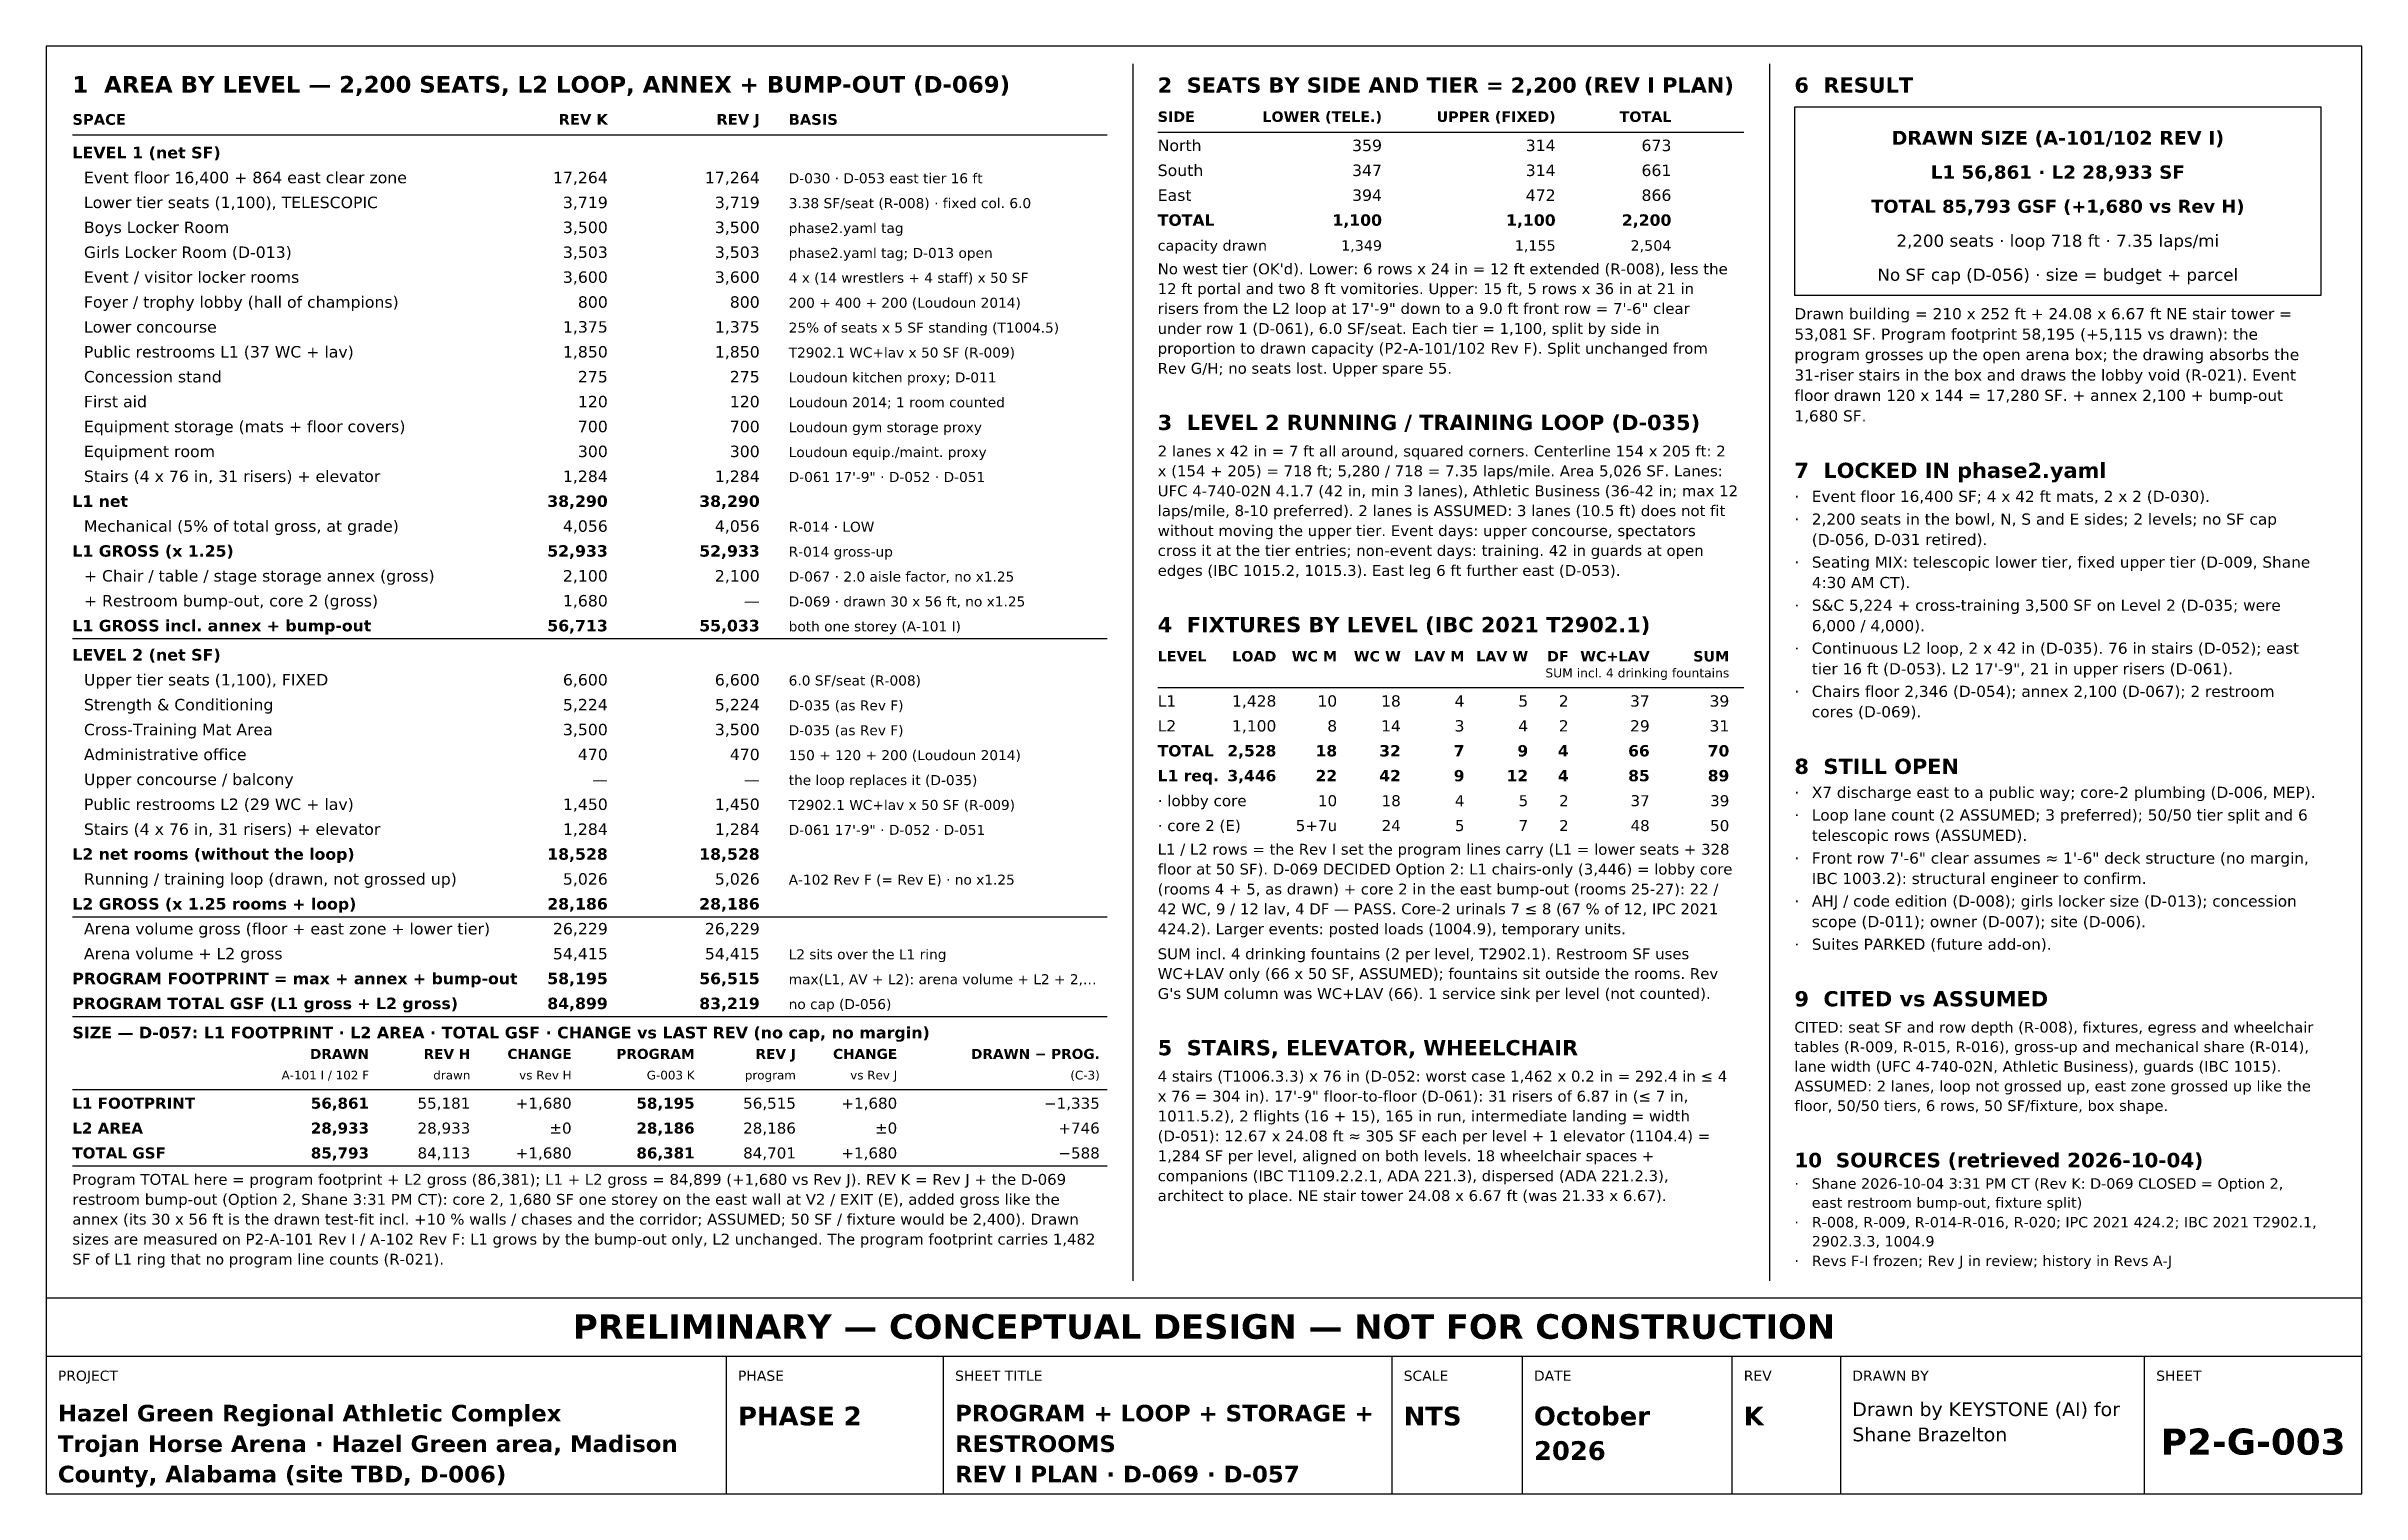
# Model space of a CAD drawing. Header units: inches. Extents: x 0.5 to 16.5, y 0.5 to 10.5.
import ezdxf
from ezdxf.enums import TextEntityAlignment as Align

# ---------------------------------------------------------------- set-up
doc = ezdxf.new("R2010")
doc.units = ezdxf.units.IN
doc.header["$MEASUREMENT"] = 0
for name, color, linetype in [('A-ANNO-TABL', 7, 'Continuous'), ('A-ANNO-TEXT', 7, 'Continuous'), ('G-ANNO-TTLB', 7, 'Continuous')]:
    doc.layers.add(name, color=color, linetype=linetype)
doc.styles.add('KS-BOLD', font='DejaVuSans-Bold.ttf')
doc.styles.add('KS-REG', font='DejaVuSans.ttf')

msp = doc.modelspace()

# ---------------------------------------------------------------- linework, layer by layer
at = {"layer": 'A-ANNO-TABL'}
for p, q in [((0.68, 9.888), (7.83, 9.888)), ((8.18, 9.908), (12.23, 9.908)), ((0.68, 6.408), (7.83, 6.408)), ((8.18, 6.07), (12.23, 6.07)), ((0.68, 4.486), (7.83, 4.486)), ((0.68, 3.798), (7.83, 3.798)), ((0.68, 3.292), (7.83, 3.292)), ((0.68, 2.766), (7.83, 2.766))]:
    msp.add_line(p, q, dxfattribs=at)
at = {"layer": 'A-ANNO-TEXT'}
for p, q in [((8.01, 1.97), (8.01, 10.38)), ((12.41, 1.97), (12.41, 10.38))]:
    msp.add_line(p, q, dxfattribs=at)
msp.add_lwpolyline([(12.58, 8.78), (16.22, 8.78), (16.22, 10.08), (12.58, 10.08)], close=True, dxfattribs=at)
at = {"layer": 'G-ANNO-TTLB'}
for p, q in [((0.5, 1.45), (16.5, 1.45)), ((5.2, 0.5), (5.2, 1.45)), ((6.7, 0.5), (6.7, 1.45)), ((9.8, 0.5), (9.8, 1.45)), ((10.7, 0.5), (10.7, 1.45)), ((12.15, 0.5), (12.15, 1.45)), ((12.9, 0.5), (12.9, 1.45)), ((15, 0.5), (15, 1.45))]:
    msp.add_line(p, q, dxfattribs=at)
for points in [[(0.5, 0.5), (16.5, 0.5), (16.5, 10.5), (0.5, 10.5)], [(0.5, 1.45), (16.5, 1.45), (16.5, 1.85), (0.5, 1.85)]]:
    msp.add_lwpolyline(points, close=True, dxfattribs=at)

# ---------------------------------------------------------------- texts
at = {"layer": 'A-ANNO-TABL'}
for s, height, style, p in [('SPACE', 0.074, 'KS-BOLD', (0.68, 9.958)), ('BASIS', 0.074, 'KS-BOLD', (5.63, 9.958)), ('SIDE', 0.072, 'KS-BOLD', (8.18, 9.978)), ('LEVEL 1 (net SF)', 0.08, 'KS-BOLD', (0.68, 9.726)), ('North', 0.079, 'KS-REG', (8.18, 9.776)), ('Event floor 16,400 + 864 east clear zone', 0.079, 'KS-REG', (0.76, 9.554)), ('D-030 · D-053 east tier 16 ft', 0.069, 'KS-REG', (5.63, 9.554)), ('South', 0.079, 'KS-REG', (8.18, 9.604)), ('Lower tier seats (1,100), TELESCOPIC', 0.079, 'KS-REG', (0.76, 9.382)), ('3.38 SF/seat (R-008) · fixed col. 6.0', 0.069, 'KS-REG', (5.63, 9.382)), ('East', 0.079, 'KS-REG', (8.18, 9.432)), ('Boys Locker Room', 0.079, 'KS-REG', (0.76, 9.21)), ('phase2.yaml tag', 0.069, 'KS-REG', (5.63, 9.21)), ('TOTAL', 0.079, 'KS-BOLD', (8.18, 9.26)), ('Girls Locker Room (D-013)', 0.079, 'KS-REG', (0.76, 9.038)), ('capacity drawn', 0.072, 'KS-REG', (8.18, 9.088)), ('phase2.yaml tag; D-013 open', 0.069, 'KS-REG', (5.63, 9.038)), ('Event / visitor locker rooms', 0.079, 'KS-REG', (0.76, 8.866)), ('4 x (14 wrestlers + 4 staff) x 50 SF', 0.069, 'KS-REG', (5.63, 8.866)), ('Foyer / trophy lobby (hall of champions)', 0.079, 'KS-REG', (0.76, 8.694)), ('200 + 400 + 200 (Loudoun 2014)', 0.069, 'KS-REG', (5.63, 8.694)), ('Lower concourse', 0.079, 'KS-REG', (0.76, 8.522)), ('25% of seats x 5 SF standing (T1004.5)', 0.069, 'KS-REG', (5.63, 8.522)), ('Public restrooms L1 (37 WC + lav)', 0.079, 'KS-REG', (0.76, 8.35)), ('T2902.1 WC+lav x 50 SF (R-009)', 0.069, 'KS-REG', (5.63, 8.35)), ('Concession stand', 0.079, 'KS-REG', (0.76, 8.178)), ('Loudoun kitchen proxy; D-011', 0.069, 'KS-REG', (5.63, 8.178)), ('First aid', 0.079, 'KS-REG', (0.76, 8.006)), ('Loudoun 2014; 1 room counted', 0.069, 'KS-REG', (5.63, 8.006)), ('Equipment storage (mats + floor covers)', 0.079, 'KS-REG', (0.76, 7.834)), ('Loudoun gym storage proxy', 0.069, 'KS-REG', (5.63, 7.834)), ('Equipment room', 0.079, 'KS-REG', (0.76, 7.662)), ('Loudoun equip./maint. proxy', 0.069, 'KS-REG', (5.63, 7.662)), ('Stairs (4 x 76 in, 31 risers) + elevator', 0.079, 'KS-REG', (0.76, 7.49)), ('D-061 17\'-9" · D-052 · D-051', 0.069, 'KS-REG', (5.63, 7.49)), ('L1 net', 0.079, 'KS-BOLD', (0.68, 7.318)), ('Mechanical (5% of total gross, at grade)', 0.079, 'KS-REG', (0.76, 7.146)), ('R-014 · LOW', 0.069, 'KS-REG', (5.63, 7.146)), ('L1 GROSS (x 1.25)', 0.079, 'KS-BOLD', (0.68, 6.974)), ('R-014 gross-up', 0.069, 'KS-REG', (5.63, 6.974)), ('+ Chair / table / stage storage annex (gross)', 0.079, 'KS-REG', (0.76, 6.802)), ('D-067 · 2.0 aisle factor, no x1.25', 0.069, 'KS-REG', (5.63, 6.802)), ('+ Restroom bump-out, core 2 (gross)', 0.079, 'KS-REG', (0.76, 6.63)), ('D-069 · drawn 30 x 56 ft, no x1.25', 0.069, 'KS-REG', (5.63, 6.63)), ('L1 GROSS incl. annex + bump-out', 0.079, 'KS-BOLD', (0.68, 6.458)), ('both one storey (A-101 I)', 0.069, 'KS-REG', (5.63, 6.458)), ('LEVEL 2 (net SF)', 0.08, 'KS-BOLD', (0.68, 6.256)), ('LEVEL', 0.072, 'KS-BOLD', (8.18, 6.25)), ('Upper tier seats (1,100), FIXED', 0.079, 'KS-REG', (0.76, 6.084)), ('6.0 SF/seat (R-008)', 0.069, 'KS-REG', (5.63, 6.084)), ('Strength & Conditioning', 0.079, 'KS-REG', (0.76, 5.912)), ('D-035 (as Rev F)', 0.069, 'KS-REG', (5.63, 5.912)), ('L1', 0.078, 'KS-REG', (8.18, 5.938)), ('Cross-Training Mat Area', 0.079, 'KS-REG', (0.76, 5.74)), ('D-035 (as Rev F)', 0.069, 'KS-REG', (5.63, 5.74)), ('L2', 0.078, 'KS-REG', (8.18, 5.766)), ('Administrative office', 0.079, 'KS-REG', (0.76, 5.568)), ('150 + 120 + 200 (Loudoun 2014)', 0.069, 'KS-REG', (5.63, 5.568)), ('TOTAL', 0.078, 'KS-BOLD', (8.18, 5.594)), ('Upper concourse / balcony', 0.079, 'KS-REG', (0.76, 5.396)), ('the loop replaces it (D-035)', 0.069, 'KS-REG', (5.63, 5.396)), ('L1 req.', 0.078, 'KS-BOLD', (8.18, 5.422)), ('Public restrooms L2 (29 WC + lav)', 0.079, 'KS-REG', (0.76, 5.224)), ('T2902.1 WC+lav x 50 SF (R-009)', 0.069, 'KS-REG', (5.63, 5.224)), ('· lobby core', 0.076, 'KS-REG', (8.18, 5.25)), ('Stairs (4 x 76 in, 31 risers) + elevator', 0.079, 'KS-REG', (0.76, 5.052)), ('D-061 17\'-9" · D-052 · D-051', 0.069, 'KS-REG', (5.63, 5.052)), ('· core 2 (E)', 0.076, 'KS-REG', (8.18, 5.078)), ('L2 net rooms (without the loop)', 0.079, 'KS-BOLD', (0.68, 4.88)), ('Running / training loop (drawn, not grossed up)', 0.079, 'KS-REG', (0.76, 4.708)), ('A-102 Rev F (= Rev E) · no x1.25', 0.069, 'KS-REG', (5.63, 4.708)), ('L2 GROSS (x 1.25 rooms + loop)', 0.079, 'KS-BOLD', (0.68, 4.536)), ('Arena volume gross (floor + east zone + lower tier)', 0.079, 'KS-REG', (0.76, 4.364)), ('Arena volume + L2 gross', 0.079, 'KS-REG', (0.76, 4.192)), ('L2 sits over the L1 ring', 0.069, 'KS-REG', (5.63, 4.192)), ('PROGRAM FOOTPRINT = max + annex + bump-out', 0.079, 'KS-BOLD', (0.68, 4.02)), ('max(L1, AV + L2): arena volume + L2 + 2,…', 0.069, 'KS-REG', (5.63, 4.02)), ('PROGRAM TOTAL GSF (L1 gross + L2 gross)', 0.079, 'KS-BOLD', (0.68, 3.848)), ('no cap (D-056)', 0.069, 'KS-REG', (5.63, 3.848)), ('SIZE — D-057: L1 FOOTPRINT · L2 AREA · TOTAL GSF · CHANGE vs LAST REV (no cap, no margin)', 0.08, 'KS-BOLD', (0.68, 3.646)), ('L1 FOOTPRINT', 0.076, 'KS-BOLD', (0.68, 3.16)), ('L2 AREA', 0.076, 'KS-BOLD', (0.68, 2.988)), ('TOTAL GSF', 0.076, 'KS-BOLD', (0.68, 2.816))]:
    msp.add_text(s, height=height, dxfattribs=dict(at, style=style)).set_placement(p)
for s, height, style, p in [('REV K', 0.074, 'KS-BOLD', (4.38, 9.958)), ('REV J', 0.074, 'KS-BOLD', (5.43, 9.958)), ('LOWER (TELE.)', 0.072, 'KS-BOLD', (9.73, 9.978)), ('UPPER (FIXED)', 0.072, 'KS-BOLD', (10.93, 9.978)), ('TOTAL', 0.072, 'KS-BOLD', (11.73, 9.978)), ('359', 0.079, 'KS-REG', (9.73, 9.776)), ('314', 0.079, 'KS-REG', (10.93, 9.776)), ('673', 0.079, 'KS-REG', (11.73, 9.776)), ('17,264', 0.079, 'KS-REG', (4.38, 9.554)), ('17,264', 0.079, 'KS-REG', (5.43, 9.554)), ('347', 0.079, 'KS-REG', (9.73, 9.604)), ('314', 0.079, 'KS-REG', (10.93, 9.604)), ('661', 0.079, 'KS-REG', (11.73, 9.604)), ('3,719', 0.079, 'KS-REG', (4.38, 9.382)), ('3,719', 0.079, 'KS-REG', (5.43, 9.382)), ('394', 0.079, 'KS-REG', (9.73, 9.432)), ('472', 0.079, 'KS-REG', (10.93, 9.432)), ('866', 0.079, 'KS-REG', (11.73, 9.432)), ('3,500', 0.079, 'KS-REG', (4.38, 9.21)), ('3,500', 0.079, 'KS-REG', (5.43, 9.21)), ('1,100', 0.079, 'KS-BOLD', (9.73, 9.26)), ('1,100', 0.079, 'KS-BOLD', (10.93, 9.26)), ('2,200', 0.079, 'KS-BOLD', (11.73, 9.26)), ('1,349', 0.072, 'KS-REG', (9.73, 9.088)), ('1,155', 0.072, 'KS-REG', (10.93, 9.088)), ('2,504', 0.072, 'KS-REG', (11.73, 9.088)), ('3,503', 0.079, 'KS-REG', (4.38, 9.038)), ('3,503', 0.079, 'KS-REG', (5.43, 9.038)), ('3,600', 0.079, 'KS-REG', (4.38, 8.866)), ('3,600', 0.079, 'KS-REG', (5.43, 8.866)), ('800', 0.079, 'KS-REG', (4.38, 8.694)), ('800', 0.079, 'KS-REG', (5.43, 8.694)), ('1,375', 0.079, 'KS-REG', (4.38, 8.522)), ('1,375', 0.079, 'KS-REG', (5.43, 8.522)), ('1,850', 0.079, 'KS-REG', (4.38, 8.35)), ('1,850', 0.079, 'KS-REG', (5.43, 8.35)), ('275', 0.079, 'KS-REG', (4.38, 8.178)), ('275', 0.079, 'KS-REG', (5.43, 8.178)), ('120', 0.079, 'KS-REG', (4.38, 8.006)), ('120', 0.079, 'KS-REG', (5.43, 8.006)), ('700', 0.079, 'KS-REG', (4.38, 7.834)), ('700', 0.079, 'KS-REG', (5.43, 7.834)), ('300', 0.079, 'KS-REG', (4.38, 7.662)), ('300', 0.079, 'KS-REG', (5.43, 7.662)), ('1,284', 0.079, 'KS-REG', (4.38, 7.49)), ('1,284', 0.079, 'KS-REG', (5.43, 7.49)), ('38,290', 0.079, 'KS-BOLD', (4.38, 7.318)), ('38,290', 0.079, 'KS-BOLD', (5.43, 7.318)), ('4,056', 0.079, 'KS-REG', (4.38, 7.146)), ('4,056', 0.079, 'KS-REG', (5.43, 7.146)), ('52,933', 0.079, 'KS-BOLD', (4.38, 6.974)), ('52,933', 0.079, 'KS-BOLD', (5.43, 6.974)), ('2,100', 0.079, 'KS-REG', (4.38, 6.802)), ('2,100', 0.079, 'KS-REG', (5.43, 6.802)), ('1,680', 0.079, 'KS-REG', (4.38, 6.63)), ('—', 0.079, 'KS-REG', (5.43, 6.63)), ('56,713', 0.079, 'KS-BOLD', (4.38, 6.458)), ('55,033', 0.079, 'KS-BOLD', (5.43, 6.458)), ('LOAD', 0.072, 'KS-BOLD', (9, 6.25)), ('WC M', 0.072, 'KS-BOLD', (9.42, 6.25)), ('WC W', 0.072, 'KS-BOLD', (9.86, 6.25)), ('LAV M', 0.072, 'KS-BOLD', (10.3, 6.25)), ('LAV W', 0.072, 'KS-BOLD', (10.74, 6.25)), ('DF', 0.072, 'KS-BOLD', (11.02, 6.25)), ('WC+LAV', 0.072, 'KS-BOLD', (11.58, 6.25)), ('SUM', 0.072, 'KS-BOLD', (12.13, 6.25)), ('6,600', 0.079, 'KS-REG', (4.38, 6.084)), ('6,600', 0.079, 'KS-REG', (5.43, 6.084)), ('SUM incl. 4 drinking fountains', 0.062, 'KS-REG', (12.13, 6.14)), ('5,224', 0.079, 'KS-REG', (4.38, 5.912)), ('5,224', 0.079, 'KS-REG', (5.43, 5.912)), ('1,428', 0.078, 'KS-REG', (9, 5.938)), ('10', 0.078, 'KS-REG', (9.42, 5.938)), ('18', 0.078, 'KS-REG', (9.86, 5.938)), ('4', 0.078, 'KS-REG', (10.3, 5.938)), ('5', 0.078, 'KS-REG', (10.74, 5.938)), ('2', 0.078, 'KS-REG', (11.02, 5.938)), ('37', 0.078, 'KS-REG', (11.58, 5.938)), ('39', 0.078, 'KS-REG', (12.13, 5.938)), ('3,500', 0.079, 'KS-REG', (4.38, 5.74)), ('3,500', 0.079, 'KS-REG', (5.43, 5.74)), ('1,100', 0.078, 'KS-REG', (9, 5.766)), ('8', 0.078, 'KS-REG', (9.42, 5.766)), ('14', 0.078, 'KS-REG', (9.86, 5.766)), ('3', 0.078, 'KS-REG', (10.3, 5.766)), ('4', 0.078, 'KS-REG', (10.74, 5.766)), ('2', 0.078, 'KS-REG', (11.02, 5.766)), ('29', 0.078, 'KS-REG', (11.58, 5.766)), ('31', 0.078, 'KS-REG', (12.13, 5.766)), ('470', 0.079, 'KS-REG', (4.38, 5.568)), ('470', 0.079, 'KS-REG', (5.43, 5.568)), ('2,528', 0.078, 'KS-BOLD', (9, 5.594)), ('18', 0.078, 'KS-BOLD', (9.42, 5.594)), ('32', 0.078, 'KS-BOLD', (9.86, 5.594)), ('7', 0.078, 'KS-BOLD', (10.3, 5.594)), ('9', 0.078, 'KS-BOLD', (10.74, 5.594)), ('4', 0.078, 'KS-BOLD', (11.02, 5.594)), ('66', 0.078, 'KS-BOLD', (11.58, 5.594)), ('70', 0.078, 'KS-BOLD', (12.13, 5.594)), ('3,446', 0.078, 'KS-BOLD', (9, 5.422)), ('22', 0.078, 'KS-BOLD', (9.42, 5.422)), ('42', 0.078, 'KS-BOLD', (9.86, 5.422)), ('9', 0.078, 'KS-BOLD', (10.3, 5.422)), ('12', 0.078, 'KS-BOLD', (10.74, 5.422)), ('4', 0.078, 'KS-BOLD', (11.02, 5.422)), ('85', 0.078, 'KS-BOLD', (11.58, 5.422)), ('89', 0.078, 'KS-BOLD', (12.13, 5.422)), ('1,450', 0.079, 'KS-REG', (4.38, 5.224)), ('—', 0.079, 'KS-REG', (4.38, 5.396)), ('1,450', 0.079, 'KS-REG', (5.43, 5.224)), ('—', 0.079, 'KS-REG', (5.43, 5.396)), ('10', 0.076, 'KS-REG', (9.42, 5.25)), ('18', 0.076, 'KS-REG', (9.86, 5.25)), ('4', 0.076, 'KS-REG', (10.3, 5.25)), ('5', 0.076, 'KS-REG', (10.74, 5.25)), ('2', 0.076, 'KS-REG', (11.02, 5.25)), ('37', 0.076, 'KS-REG', (11.58, 5.25)), ('39', 0.076, 'KS-REG', (12.13, 5.25)), ('1,284', 0.079, 'KS-REG', (4.38, 5.052)), ('1,284', 0.079, 'KS-REG', (5.43, 5.052)), ('5+7u', 0.076, 'KS-REG', (9.42, 5.078)), ('24', 0.076, 'KS-REG', (9.86, 5.078)), ('5', 0.076, 'KS-REG', (10.3, 5.078)), ('7', 0.076, 'KS-REG', (10.74, 5.078)), ('2', 0.076, 'KS-REG', (11.02, 5.078)), ('48', 0.076, 'KS-REG', (11.58, 5.078)), ('50', 0.076, 'KS-REG', (12.13, 5.078)), ('18,528', 0.079, 'KS-BOLD', (4.38, 4.88)), ('18,528', 0.079, 'KS-BOLD', (5.43, 4.88)), ('5,026', 0.079, 'KS-REG', (4.38, 4.708)), ('5,026', 0.079, 'KS-REG', (5.43, 4.708)), ('28,186', 0.079, 'KS-BOLD', (4.38, 4.536)), ('28,186', 0.079, 'KS-BOLD', (5.43, 4.536)), ('26,229', 0.079, 'KS-REG', (4.38, 4.364)), ('26,229', 0.079, 'KS-REG', (5.43, 4.364)), ('54,415', 0.079, 'KS-REG', (4.38, 4.192)), ('54,415', 0.079, 'KS-REG', (5.43, 4.192)), ('58,195', 0.079, 'KS-BOLD', (4.38, 4.02)), ('56,515', 0.079, 'KS-BOLD', (5.43, 4.02)), ('84,899', 0.079, 'KS-BOLD', (4.38, 3.848)), ('83,219', 0.079, 'KS-BOLD', (5.43, 3.848)), ('DRAWN', 0.069, 'KS-BOLD', (2.73, 3.504)), ('REV H', 0.069, 'KS-BOLD', (3.43, 3.504)), ('CHANGE', 0.069, 'KS-BOLD', (4.13, 3.504)), ('PROGRAM', 0.069, 'KS-BOLD', (4.98, 3.504)), ('REV J', 0.069, 'KS-BOLD', (5.68, 3.504)), ('CHANGE', 0.069, 'KS-BOLD', (6.38, 3.504)), ('DRAWN − PROG.', 0.069, 'KS-BOLD', (7.78, 3.504)), ('A-101 I / 102 F', 0.06, 'KS-REG', (2.73, 3.362)), ('drawn', 0.06, 'KS-REG', (3.43, 3.362)), ('vs Rev H', 0.06, 'KS-REG', (4.13, 3.362)), ('G-003 K', 0.06, 'KS-REG', (4.98, 3.362)), ('program', 0.06, 'KS-REG', (5.68, 3.362)), ('vs Rev J', 0.06, 'KS-REG', (6.38, 3.362)), ('(C-3)', 0.06, 'KS-REG', (7.78, 3.362)), ('56,861', 0.076, 'KS-BOLD', (2.73, 3.16)), ('55,181', 0.076, 'KS-REG', (3.43, 3.16)), ('+1,680', 0.076, 'KS-REG', (4.13, 3.16)), ('58,195', 0.076, 'KS-BOLD', (4.98, 3.16)), ('56,515', 0.076, 'KS-REG', (5.68, 3.16)), ('+1,680', 0.076, 'KS-REG', (6.38, 3.16)), ('−1,335', 0.076, 'KS-REG', (7.78, 3.16)), ('28,933', 0.076, 'KS-BOLD', (2.73, 2.988)), ('28,933', 0.076, 'KS-REG', (3.43, 2.988)), ('±0', 0.076, 'KS-REG', (4.13, 2.988)), ('28,186', 0.076, 'KS-BOLD', (4.98, 2.988)), ('28,186', 0.076, 'KS-REG', (5.68, 2.988)), ('±0', 0.076, 'KS-REG', (6.38, 2.988)), ('+746', 0.076, 'KS-REG', (7.78, 2.988)), ('85,793', 0.076, 'KS-BOLD', (2.73, 2.816)), ('84,113', 0.076, 'KS-REG', (3.43, 2.816)), ('+1,680', 0.076, 'KS-REG', (4.13, 2.816)), ('86,381', 0.076, 'KS-BOLD', (4.98, 2.816)), ('84,701', 0.076, 'KS-REG', (5.68, 2.816)), ('+1,680', 0.076, 'KS-REG', (6.38, 2.816)), ('−588', 0.076, 'KS-REG', (7.78, 2.816))]:
    msp.add_text(s, height=height, dxfattribs=dict(at, style=style)).set_placement(p, align=Align.RIGHT)
at = {"layer": 'A-ANNO-TEXT'}
for s, height, style, p in [('1  AREA BY LEVEL — 2,200 SEATS, L2 LOOP, ANNEX + BUMP-OUT (D-069)', 0.115, 'KS-BOLD', (0.68, 10.18)), ('2  SEATS BY SIDE AND TIER = 2,200 (REV I PLAN)', 0.105, 'KS-BOLD', (8.18, 10.18)), ('6  RESULT', 0.105, 'KS-BOLD', (12.58, 10.18)), ("No west tier (OK'd). Lower: 6 rows x 24 in = 12 ft extended (R-008), less the", 0.075, 'KS-REG', (8.18, 8.925)), ('12 ft portal and two 8 ft vomitories. Upper: 15 ft, 5 rows x 36 in at 21 in', 0.075, 'KS-REG', (8.18, 8.788)), ('risers from the L2 loop at 17\'-9" down to a 9.0 ft front row = 7\'-6" clear', 0.075, 'KS-REG', (8.18, 8.651)), ('Drawn building = 210 x 252 ft + 24.08 x 6.67 ft NE stair tower =', 0.077, 'KS-REG', (12.58, 8.614)), ('under row 1 (D-061), 6.0 SF/seat. Each tier = 1,100, split by side in', 0.075, 'KS-REG', (8.18, 8.513)), ('53,081 SF. Program footprint 58,195 (+5,115 vs drawn): the', 0.077, 'KS-REG', (12.58, 8.473)), ('proportion to drawn capacity (P2-A-101/102 Rev F). Split unchanged from', 0.075, 'KS-REG', (8.18, 8.376)), ('program grosses up the open arena box; the drawing absorbs the', 0.077, 'KS-REG', (12.58, 8.332)), ('Rev G/H; no seats lost. Upper spare 55.', 0.075, 'KS-REG', (8.18, 8.238)), ('31-riser stairs in the box and draws the lobby void (R-021). Event', 0.077, 'KS-REG', (12.58, 8.191)), ('floor drawn 120 x 144 = 17,280 SF. + annex 2,100 + bump-out', 0.077, 'KS-REG', (12.58, 8.05)), ('3  LEVEL 2 RUNNING / TRAINING LOOP (D-035)', 0.105, 'KS-BOLD', (8.18, 7.849)), ('1,680 SF.', 0.077, 'KS-REG', (12.58, 7.908)), ('2 lanes x 42 in = 7 ft all around, squared corners. Centerline 154 x 205 ft: 2', 0.075, 'KS-REG', (8.18, 7.666)), ('x (154 + 205) = 718 ft; 5,280 / 718 = 7.35 laps/mile. Area 5,026 SF. Lanes:', 0.075, 'KS-REG', (8.18, 7.529)), ('7  LOCKED IN phase2.yaml', 0.105, 'KS-BOLD', (12.58, 7.518)), ('UFC 4-740-02N 4.1.7 (42 in, min 3 lanes), Athletic Business (36-42 in; max 12', 0.075, 'KS-REG', (8.18, 7.391)), ('·', 0.077, 'KS-REG', (12.58, 7.352)), ('Event floor 16,400 SF; 4 x 42 ft mats, 2 x 2 (D-030).', 0.077, 'KS-REG', (12.7, 7.352)), ('laps/mile, 8-10 preferred). 2 lanes is ASSUMED: 3 lanes (10.5 ft) does not fit', 0.075, 'KS-REG', (8.18, 7.254)), ('·', 0.077, 'KS-REG', (12.58, 7.195)), ('2,200 seats in the bowl, N, S and E sides; 2 levels; no SF cap', 0.077, 'KS-REG', (12.7, 7.195)), ('without moving the upper tier. Event days: upper concourse, spectators', 0.075, 'KS-REG', (8.18, 7.116)), ('cross it at the tier entries; non-event days: training. 42 in guards at open', 0.075, 'KS-REG', (8.18, 6.979)), ('(D-056, D-031 retired).', 0.077, 'KS-REG', (12.7, 7.054)), ('edges (IBC 1015.2, 1015.3). East leg 6 ft further east (D-053).', 0.075, 'KS-REG', (8.18, 6.841)), ('·', 0.077, 'KS-REG', (12.58, 6.898)), ('Seating MIX: telescopic lower tier, fixed upper tier (D-009, Shane', 0.077, 'KS-REG', (12.7, 6.898)), ('4:30 AM CT).', 0.077, 'KS-REG', (12.7, 6.757)), ('4  FIXTURES BY LEVEL (IBC 2021 T2902.1)', 0.105, 'KS-BOLD', (8.18, 6.452)), ('·', 0.077, 'KS-REG', (12.58, 6.6)), ('S&C 5,224 + cross-training 3,500 SF on Level 2 (D-035; were', 0.077, 'KS-REG', (12.7, 6.6)), ('6,000 / 4,000).', 0.077, 'KS-REG', (12.7, 6.459)), ('·', 0.077, 'KS-REG', (12.58, 6.303)), ('tier 16 ft (D-053). L2 17\'-9", 21 in upper risers (D-061).', 0.077, 'KS-REG', (12.7, 6.161)), ('Continuous L2 loop, 2 x 42 in (D-035). 76 in stairs (D-052); east', 0.077, 'KS-REG', (12.7, 6.303)), ('Chairs floor 2,346 (D-054); annex 2,100 (D-067); 2 restroom', 0.077, 'KS-REG', (12.7, 6.005)), ('·', 0.077, 'KS-REG', (12.58, 6.005)), ('cores (D-069).', 0.077, 'KS-REG', (12.7, 5.864)), ('8  STILL OPEN', 0.105, 'KS-BOLD', (12.58, 5.473)), ('·', 0.077, 'KS-REG', (12.58, 5.307)), ('X7 discharge east to a public way; core-2 plumbing (D-006, MEP).', 0.077, 'KS-REG', (12.7, 5.307)), ('·', 0.077, 'KS-REG', (12.58, 5.151)), ('Loop lane count (2 ASSUMED; 3 preferred); 50/50 tier split and 6', 0.077, 'KS-REG', (12.7, 5.151)), ('L1 / L2 rows = the Rev I set the program lines carry (L1 = lower seats + 328', 0.075, 'KS-REG', (8.18, 4.915)), ('telescopic rows (ASSUMED).', 0.077, 'KS-REG', (12.7, 5.01)), ('floor at 50 SF). D-069 DECIDED Option 2: L1 chairs-only (3,446) = lobby core', 0.075, 'KS-REG', (8.18, 4.778)), ('·', 0.077, 'KS-REG', (12.58, 4.853)), ('Front row 7\'-6" clear assumes ≈ 1\'-6" deck structure (no margin,', 0.077, 'KS-REG', (12.7, 4.853)), ('(rooms 4 + 5, as drawn) + core 2 in the east bump-out (rooms 25-27): 22 /', 0.075, 'KS-REG', (8.18, 4.64)), ('IBC 1003.2): structural engineer to confirm.', 0.077, 'KS-REG', (12.7, 4.712)), ('42 WC, 9 / 12 lav, 4 DF — PASS. Core-2 urinals 7 ≤ 8 (67 % of 12, IPC 2021', 0.075, 'KS-REG', (8.18, 4.503)), ('·', 0.077, 'KS-REG', (12.58, 4.556)), ('AHJ / code edition (D-008); girls locker size (D-013); concession', 0.077, 'KS-REG', (12.7, 4.556)), ('scope (D-011); owner (D-007); site (D-006).', 0.077, 'KS-REG', (12.7, 4.414)), ('424.2). Larger events: posted loads (1004.9), temporary units.', 0.075, 'KS-REG', (8.18, 4.365)), ('Suites PARKED (future add-on).', 0.077, 'KS-REG', (12.7, 4.258)), ('SUM incl. 4 drinking fountains (2 per level, T2902.1). Restroom SF uses', 0.075, 'KS-REG', (8.18, 4.193)), ('·', 0.077, 'KS-REG', (12.58, 4.258)), ('WC+LAV only (66 x 50 SF, ASSUMED); fountains sit outside the rooms. Rev', 0.075, 'KS-REG', (8.18, 4.056)), ("G's SUM column was WC+LAV (66). 1 service sink per level (not counted).", 0.075, 'KS-REG', (8.18, 3.918)), ('9  CITED vs ASSUMED', 0.105, 'KS-BOLD', (12.58, 3.867)), ('CITED: seat SF and row depth (R-008), fixtures, egress and wheelchair', 0.074, 'KS-REG', (12.58, 3.686)), ('5  STAIRS, ELEVATOR, WHEELCHAIR', 0.105, 'KS-BOLD', (8.18, 3.529)), ('tables (R-009, R-015, R-016), gross-up and mechanical share (R-014),', 0.074, 'KS-REG', (12.58, 3.551)), ('4 stairs (T1006.3.3) x 76 in (D-052: worst case 1,462 x 0.2 in = 292.4 in ≤ 4', 0.075, 'KS-REG', (8.18, 3.347)), ('lane width (UFC 4-740-02N, Athletic Business), guards (IBC 1015).', 0.074, 'KS-REG', (12.58, 3.415)), ('x 76 = 304 in). 17\'-9" floor-to-floor (D-061): 31 risers of 6.87 in (≤ 7 in,', 0.075, 'KS-REG', (8.18, 3.209)), ('ASSUMED: 2 lanes, loop not grossed up, east zone grossed up like the', 0.074, 'KS-REG', (12.58, 3.279)), ('floor, 50/50 tiers, 6 rows, 50 SF/fixture, box shape.', 0.074, 'KS-REG', (12.58, 3.144)), ('1011.5.2), 2 flights (16 + 15), 165 in run, intermediate landing = width', 0.075, 'KS-REG', (8.18, 3.072)), ('(D-051): 12.67 x 24.08 ft ≈ 305 SF each per level + 1 elevator (1104.4) =', 0.075, 'KS-REG', (8.18, 2.934)), ('companions (IBC T1109.2.2.1, ADA 221.3), dispersed (ADA 221.2.3),', 0.075, 'KS-REG', (8.18, 2.659)), ('1,284 SF per level, aligned on both levels. 18 wheelchair spaces +', 0.075, 'KS-REG', (8.18, 2.797)), ('10  SOURCES (retrieved 2026-10-04)', 0.1, 'KS-BOLD', (12.58, 2.755)), ('restroom bump-out (Option 2, Shane 3:31 PM CT): core 2, 1,680 SF one storey on the east wall at V2 / EXIT (E), added gross like the', 0.075, 'KS-REG', (0.68, 2.496)), ('Program TOTAL here = program footprint + L2 gross (86,381); L1 + L2 gross = 84,899 (+1,680 vs Rev J). REV K = Rev J + the D-069', 0.075, 'KS-REG', (0.68, 2.634)), ('architect to place. NE stair tower 24.08 x 6.67 ft (was 21.33 x 6.67).', 0.075, 'KS-REG', (8.18, 2.522)), ('·', 0.072, 'KS-REG', (12.58, 2.607)), ('Shane 2026-10-04 3:31 PM CT (Rev K: D-069 CLOSED = Option 2,', 0.072, 'KS-REG', (12.7, 2.607)), ('annex (its 30 x 56 ft is the drawn test-fit incl. +10 % walls / chases and the corridor; ASSUMED; 50 SF / fixture would be 2,400). Drawn', 0.075, 'KS-REG', (0.68, 2.359)), ('east restroom bump-out, fixture split)', 0.072, 'KS-REG', (12.7, 2.475)), ('R-008, R-009, R-014-R-016, R-020; IPC 2021 424.2; IBC 2021 T2902.1,', 0.072, 'KS-REG', (12.7, 2.34)), ('sizes are measured on P2-A-101 Rev I / A-102 Rev F: L1 grows by the bump-out only, L2 unchanged. The program footprint carries 1,482', 0.075, 'KS-REG', (0.68, 2.221)), ('·', 0.072, 'KS-REG', (12.58, 2.34)), ('2902.3.3, 1004.9', 0.072, 'KS-REG', (12.7, 2.208)), ('SF of L1 ring that no program line counts (R-021).', 0.075, 'KS-REG', (0.68, 2.083)), ('·', 0.072, 'KS-REG', (12.58, 2.073)), ('Revs F-I frozen; Rev J in review; history in Revs A-J', 0.072, 'KS-REG', (12.7, 2.073))]:
    msp.add_text(s, height=height, dxfattribs=dict(at, style=style)).set_placement(p)
for s, height, style, p in [('DRAWN SIZE (A-101/102 REV I)', 0.096, 'KS-BOLD', (14.4, 9.82)), ('L1 56,861 · L2 28,933 SF', 0.092, 'KS-BOLD', (14.4, 9.585)), ('TOTAL 85,793 GSF (+1,680 vs Rev H)', 0.09, 'KS-BOLD', (14.4, 9.35)), ('2,200 seats · loop 718 ft · 7.35 laps/mi', 0.084, 'KS-REG', (14.4, 9.115)), ('No SF cap (D-056) · size = budget + parcel', 0.084, 'KS-REG', (14.4, 8.88))]:
    msp.add_text(s, height=height, dxfattribs=dict(at, style=style)).set_placement(p, align=Align.CENTER)
at = {"layer": 'G-ANNO-TTLB', "style": 'KS-BOLD'}
for s, height, p in [('PRELIMINARY — CONCEPTUAL DESIGN — NOT FOR CONSTRUCTION', 0.17, (8.5, 1.57)), ('P2-G-003', 0.18, (15.75, 0.77))]:
    msp.add_text(s, height=height, dxfattribs=at).set_placement(p, align=Align.CENTER)
at = {"layer": 'G-ANNO-TTLB'}
for s, height, style, p in [('PROJECT', 0.07, 'KS-REG', (0.58, 1.28)), ('PHASE', 0.07, 'KS-REG', (5.28, 1.28)), ('SHEET TITLE', 0.07, 'KS-REG', (6.78, 1.28)), ('SCALE', 0.07, 'KS-REG', (9.88, 1.28)), ('DATE', 0.07, 'KS-REG', (10.78, 1.28)), ('REV', 0.07, 'KS-REG', (12.23, 1.28)), ('DRAWN BY', 0.07, 'KS-REG', (12.98, 1.28)), ('SHEET', 0.07, 'KS-REG', (15.08, 1.28)), ('Drawn by KEYSTONE (AI) for', 0.095, 'KS-REG', (12.98, 1.036)), ('Hazel Green Regional Athletic Complex', 0.115, 'KS-BOLD', (0.58, 0.999)), ('PHASE 2', 0.13, 'KS-BOLD', (5.28, 0.972)), ('PROGRAM + LOOP + STORAGE +', 0.115, 'KS-BOLD', (6.78, 0.999)), ('NTS', 0.13, 'KS-BOLD', (9.88, 0.972)), ('October', 0.13, 'KS-BOLD', (10.78, 0.972)), ('K', 0.13, 'KS-BOLD', (12.23, 0.972)), ('Shane Brazelton', 0.095, 'KS-REG', (12.98, 0.862)), ('Trojan Horse Arena · Hazel Green area, Madison', 0.115, 'KS-BOLD', (0.58, 0.788)), ('RESTROOMS', 0.115, 'KS-BOLD', (6.78, 0.788)), ('2026', 0.13, 'KS-BOLD', (10.78, 0.733)), ('County, Alabama (site TBD, D-006)', 0.115, 'KS-BOLD', (0.58, 0.578)), ('REV I PLAN · D-069 · D-057', 0.115, 'KS-BOLD', (6.78, 0.578))]:
    msp.add_text(s, height=height, dxfattribs=dict(at, style=style)).set_placement(p)

doc.saveas('drawing.dxf')
